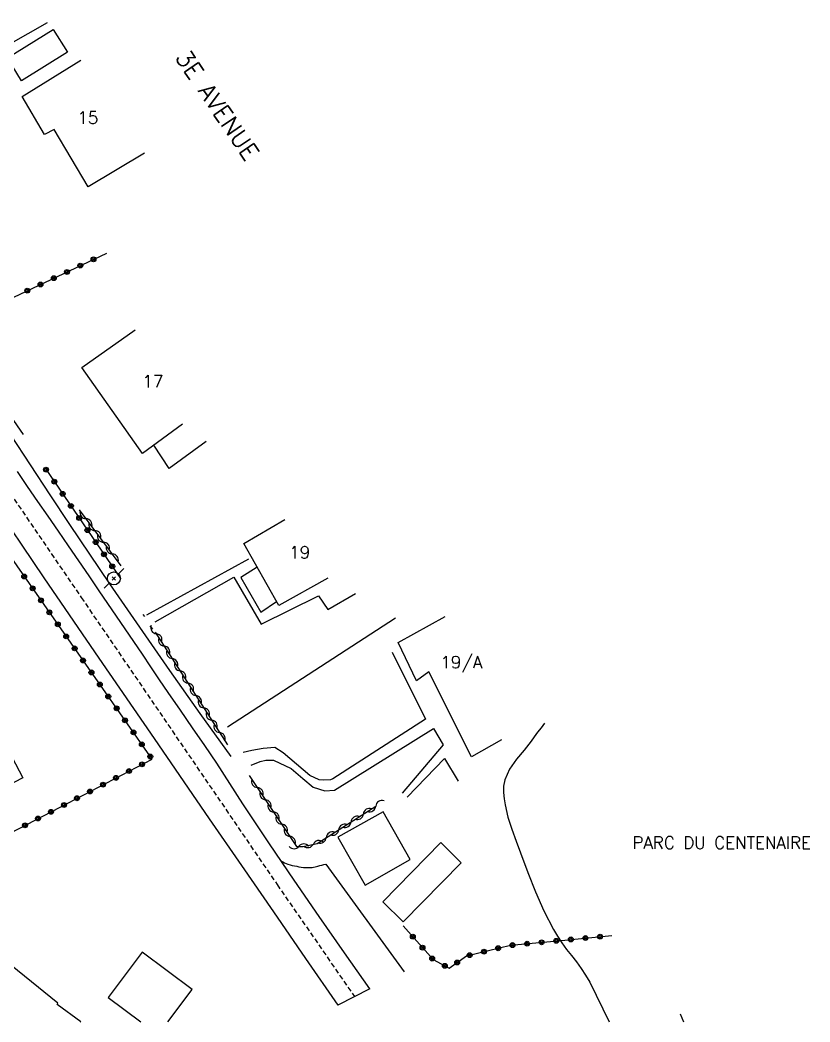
# Model space of a CAD drawing. Header units: millimetres. Extents: x 157999 to 159002, y 156999 to 158001.
# Drawn here: x 158270.5 to 158351.4, y 157000 to 157102.6 of the extents above; entities that cross this region are included whole.
import ezdxf
from ezdxf.enums import TextEntityAlignment as Align

# ---------------------------------------------------------------- set-up
doc = ezdxf.new("R2010")
doc.units = ezdxf.units.MM
doc.linetypes.add('DASHED', pattern=[0.75, 0.5, -0.25])
doc.layers.get('0').update_dxf_attribs({"linetype": 'CONTINUOUS'})
for name, color, linetype in [('W0001', 6, 'DASHED'), ('W0008', 7, 'CONTINUOUS'), ('W0014', 7, 'CONTINUOUS'), ('W0017', 7, 'CONTINUOUS'), ('W0101', 7, 'CONTINUOUS'), ('W0104', 1, 'CONTINUOUS'), ('W0112', 1, 'DASHED'), ('W0214', 2, 'CONTINUOUS'), ('W0310', 3, 'CONTINUOUS'), ('W0323', 7, 'CONTINUOUS'), ('W0330', 7, 'CONTINUOUS'), ('W0333', 7, 'CONTINUOUS'), ('W0473', 7, 'CONTINUOUS'), ('W0984', 7, 'CONTINUOUS'), ('W0989', 7, 'CONTINUOUS'), ('W0991', 7, 'CONTINUOUS')]:
    doc.layers.add(name, color=color, linetype=linetype)
doc.styles.get("Standard").update_dxf_attribs({"font": 'romans.shx', "width": 0.85})

# ---------------------------------------------------------------- blocks, each defined once
blk = doc.blocks.new('T473')
for p, q in [((-0.166667, 0.166667), (0.166667, -0.166667)), ((-0.166667, -0.166667), (0.166667, 0.166667)), ((0.500001, 0.500001), (1.000002, 1.000002)), ((-1.000002, -1.000002), (-0.500001, -0.500001))]:
    blk.add_line(p, q)
blk.add_ellipse((0, 0), major_axis=(0.471405, 0.471405), ratio=1, start_param=5.4977871438, end_param=11.780972451)
blk = doc.blocks.new('t310o')
at = {"color": 0, "linetype": 'Continuous'}
for centre, start, end in [((-0.5, 0.38), 216.8699, 323.1304), ((0.5, -0.37), 36.8699, 143.1303)]:
    blk.add_arc(centre, 0.625, start, end, dxfattribs=at)
blk = doc.blocks.new('t323o')
at = {"color": 0, "linetype": 'Continuous'}
for radius in [0.25, 0.15]:
    blk.add_circle((0, 0), radius, dxfattribs=at)

msp = doc.modelspace()

# ---------------------------------------------------------------- linework, layer by layer
at = {"layer": 'W0001'}
msp.add_lwpolyline([(158206.77, 157041.15), (158210.51, 157045.57), (158214.84, 157050.33), (158223.19, 157068.8), (158228.99, 157083.42), (158231.86, 157088.42), (158235.85, 157091.27), (158241, 157091.51), (158245.75, 157087.71), (158252.18, 157079.56), (158276.79, 157043.46), (158296.84, 157014.06), (158304.75, 157002.6)], dxfattribs=at)
at = {"layer": 'W0008'}
for points in [[(158267.35, 157053.73), (158272.97, 157045.49), (158278.6, 157037.25), (158284.24, 157029.03), (158289.89, 157020.8), (158293.17, 157016.03), (158296.46, 157011.26), (158299.75, 157006.49), (158303.05, 157001.73)], [(158306.33, 157003.4), (158303.73, 157007.09), (158301.15, 157010.79), (158298.59, 157014.51), (158296.06, 157018.24), (158294.69, 157020.29), (158293.34, 157022.35), (158292, 157024.43), (158290.67, 157026.5)], [(158306.33, 157003.4), (158303.05, 157001.73)]]:
    msp.add_lwpolyline(points, dxfattribs=at)
at = {"layer": 'W0014'}
for points in [[(158292.12, 157027.19), (158288.97, 157031.58), (158285.86, 157035.99), (158282.77, 157040.41), (158279.71, 157044.86), (158277.65, 157047.89), (158275.62, 157050.94), (158273.6, 157053.99), (158271.58, 157057.06), (158269.57, 157060.12)], [(158290.67, 157026.5), (158289.42, 157028.31), (158288.17, 157030.12), (158286.93, 157031.93), (158285.69, 157033.75), (158284.81, 157035.04), (158283.92, 157036.35), (158283.04, 157037.65), (158282.16, 157038.95), (158281.28, 157040.26), (158280.4, 157041.56), (158279.52, 157042.86), (158278.63, 157044.16), (158277.59, 157045.69), (158276.54, 157047.21), (158275.5, 157048.74), (158274.45, 157050.26), (158273.4, 157051.78), (158272.35, 157053.31), (158271.3, 157054.83), (158270.25, 157056.35)]]:
    msp.add_lwpolyline(points, dxfattribs=at)
at = {"layer": 'W0017'}
for points in [[(158293.9, 157047.39), (158283.47, 157041.67)], [(158284.36, 157040.96), (158292.39, 157045.55), (158295.19, 157040.74), (158301.05, 157043.64), (158302.01, 157042.23), (158304.85, 157043.87)], [(158308.59, 157037.88), (158312, 157031), (158302.55, 157024.88), (158302.29, 157024.81), (158301.62, 157024.75), (158301.14, 157024.79), (158300.19, 157025.25), (158297.44, 157027.56), (158296.59, 157028.09), (158295.42, 157028), (158294.26, 157027.79), (158293.37, 157027.59)], [(158294.18, 157026.31), (158295.1, 157026.67), (158295.69, 157026.8), (158296.46, 157026.81), (158298.28, 157025.96), (158299.45, 157024.93), (158300.51, 157024.05), (158301.72, 157023.65), (158302.71, 157023.72), (158312.82, 157030.04), (158313.84, 157028.38), (158309.63, 157023.44)], [(158310.15, 157023.01), (158313.96, 157026.99), (158315.35, 157024.64)]]:
    msp.add_lwpolyline(points, dxfattribs=at)
at = {"layer": 'W0101'}
for points in [[(158273.31, 157102.31), (158265.12, 157097.65), (158262.43, 157102.59)], [(158273.03, 157090.89), (158270.75, 157094.78), (158276.73, 157098.48)], [(158283.26, 157088.96), (158277.51, 157085.5), (158274.03, 157091.4), (158273.03, 157090.89)], [(158287.16, 157061.2), (158283.04, 157058.22), (158276.85, 157067.02), (158282.29, 157070.86)], [(158302.01, 157045.45), (158297.01, 157042.66), (158293.42, 157049), (158297.62, 157051.46)], [(158319.81, 157028.9), (158316.71, 157027.14), (158312.35, 157035.85), (158311.09, 157034.94), (158309.21, 157038.86), (158314.03, 157041.52)], [(158276.72, 157000), (158276.73, 157000.01), (158274.31, 157001.78), (158274.38, 157001.91), (158268.25, 157006.87), (158263.59, 157000)]]:
    msp.add_lwpolyline(points, dxfattribs=at)
at = {"layer": 'W0104'}
for points in [[(158269.23, 157098.71), (158273.92, 157101.63), (158275.38, 157099.29), (158270.69, 157096.36)], [(158310.46, 157016.62), (158307.67, 157021.53), (158303.06, 157018.91), (158305.85, 157014)], [(158313.58, 157018.37), (158307.65, 157012.31), (158309.74, 157010.25), (158315.68, 157016.31)]]:
    msp.add_lwpolyline(points, close=True, dxfattribs=at)
for points in [[(158289.58, 157059.43), (158285.78, 157056.69), (158284.2, 157059.06), (158284.19, 157059.05)], [(158294.79, 157046.58), (158294.78, 157046.57), (158293.11, 157045.52), (158295.16, 157041.97), (158296.78, 157043.07)], [(158261.25, 157032.9), (158260.96, 157033.5), (158265.12, 157035.82), (158270.81, 157025.01), (158258.56, 157018.65), (158258.29, 157019.2), (158258.29, 157019.2)], [(158285.66, 157000), (158288.15, 157003.33), (158283.03, 157007.15), (158279.55, 157002.49), (158282.89, 157000)]]:
    msp.add_lwpolyline(points, dxfattribs=at)
at = {"layer": 'W0112'}
for points in [[(158283.08, 157041.71), (158283.27, 157041.51)], [(158283.82, 157040.56), (158284.08, 157040.22)]]:
    msp.add_lwpolyline(points, dxfattribs=at)
at = {"layer": 'W0214'}
msp.add_lwpolyline([(158324.19, 157030.58), (158323.84, 157030.13), (158323.49, 157029.67), (158323.15, 157029.21), (158322.82, 157028.75), (158322.1, 157027.82), (158321.32, 157026.9), (158320.61, 157025.9), (158320.12, 157024.78), (158320, 157024.14), (158320, 157023.49), (158320.08, 157022.85), (158320.17, 157022.23), (158320.45, 157020.96), (158320.84, 157019.73), (158321.29, 157018.52), (158321.74, 157017.32), (158322.49, 157015.32), (158323.27, 157013.34), (158324.13, 157011.38), (158325.1, 157009.47), (158325.52, 157008.77), (158325.98, 157008.09), (158326.46, 157007.43), (158326.96, 157006.79), (158327.46, 157006.14), (158327.94, 157005.48), (158328.4, 157004.8), (158328.82, 157004.09), (158330.82, 157000)], dxfattribs=at)
at = {"layer": 'W0310'}
for points in [[(158276.59, 157052.44), (158280.85, 157046.71)], [(158284.35, 157039.93), (158291.75, 157028.37)], [(158293.97, 157025.25), (158298.8, 157017.97), (158299.51, 157017.98), (158300.94, 157018.29), (158306.94, 157022.1)]]:
    msp.add_lwpolyline(points, dxfattribs=at)
at = {"layer": 'W0323'}
for points in [[(158255.8, 157080.9), (158262.94, 157070.94), (158279.4, 157078.73)], [(158266.25, 157066.76), (158270.86, 157060.17)], [(158273.08, 157056.71), (158280.81, 157045.41)], [(158249.83, 157008.9), (158266.91, 157017.99), (158274.63, 157022.01), (158284.04, 157026.92), (158267.44, 157050.65), (158259.98, 157043.16)], [(158309.73, 157009.86), (158312.79, 157006.39), (158314.44, 157005.52), (158316.22, 157006.77), (158320.71, 157007.85), (158326.28, 157008.39), (158331.1, 157008.86)], [(158338.07, 157000.82), (158338.41, 157000)]]:
    msp.add_lwpolyline(points, dxfattribs=at)
at = {"layer": 'W0330'}
msp.add_lwpolyline([(158291.76, 157030.21), (158308.94, 157041.38)], dxfattribs=at)
at = {"layer": 'W0333'}
for points in [[(158297.27, 157016.47), (158297.43, 157016.38), (158297.59, 157016.3), (158297.76, 157016.22), (158297.93, 157016.16), (158298.16, 157016.09), (158298.38, 157016.03), (158298.61, 157015.99), (158298.84, 157015.94), (158299.07, 157015.9), (158299.29, 157015.85), (158299.52, 157015.82), (158299.76, 157015.8), (158299.92, 157015.8), (158300.09, 157015.8), (158300.26, 157015.81), (158300.42, 157015.83), (158300.57, 157015.86), (158300.71, 157015.89), (158300.85, 157015.93), (158300.99, 157015.96), (158301.2, 157016.01), (158301.41, 157016.06), (158301.61, 157016.11), (158301.82, 157016.16)], [(158301.82, 157016.16), (158309.84, 157005.14)]]:
    msp.add_lwpolyline(points, dxfattribs=at)

# ---------------------------------------------------------------- block references
at = {"layer": 'W0310'}
for p, rotation in [((158277.27, 157051.53), 306.6040873186485), ((158278.17, 157050.32), 306.6040873186485), ((158279.06, 157049.12), 306.6040873186485), ((158279.96, 157047.92), 306.6040873186485), ((158284.47, 157039.74), 302.6361995436127), ((158285.28, 157038.48), 302.6361995436127), ((158286.09, 157037.21), 302.6361995436127), ((158286.9, 157035.95), 302.6361995436127), ((158287.71, 157034.69), 302.6361995436127), ((158288.51, 157033.42), 302.6361995436127), ((158289.32, 157032.16), 302.6361995436127), ((158290.13, 157030.9), 302.6361995436127), ((158290.94, 157029.63), 302.6361995436127), ((158294.8, 157024), 303.6141740479973), ((158295.63, 157022.75), 303.6141740479973), ((158306.93, 157022.1), 32.42286019212486), ((158296.46, 157021.5), 303.6141740479973), ((158305.66, 157021.29), 32.42286019212486), ((158297.29, 157020.25), 303.6141740479973), ((158304.4, 157020.49), 32.42286019212486), ((158298.12, 157019), 303.6141740479973), ((158301.86, 157018.88), 32.42286019212486), ((158303.13, 157019.68), 32.42286019212486), ((158300.54, 157018.21), 12.41022448909044), ((158299.07, 157017.98), 0.4057049009463068)]:
    msp.add_blockref('t310o', p, dxfattribs=dict(at, rotation=rotation))
at = {"layer": 'W0323'}
for p, rotation in [((158278.04, 157078.09), 25.33143911335858), ((158275.33, 157076.8), 25.33143911335858), ((158276.69, 157077.45), 25.33143911335858), ((158273.98, 157076.16), 25.33143911335858), ((158271.27, 157074.88), 25.33143911335858), ((158272.62, 157075.52), 25.33143911335858), ((158273.18, 157056.55), 304.3988553501348), ((158274.03, 157055.32), 304.3988553501348), ((158274.88, 157054.08), 304.3988553501348), ((158275.73, 157052.84), 304.3988553501348), ((158276.57, 157051.6), 304.3988553501348), ((158277.42, 157050.36), 304.3988553501348), ((158278.27, 157049.13), 304.3988553501348), ((158279.12, 157047.89), 304.3988553501348), ((158279.96, 157046.65), 304.3988553501348), ((158270.95, 157045.62), 124.9823177151354), ((158271.81, 157044.4), 124.9823177151354), ((158272.67, 157043.17), 124.9823177151354), ((158273.53, 157041.94), 124.9823177151354), ((158274.39, 157040.71), 124.9823177151354), ((158275.25, 157039.48), 124.9823177151354), ((158276.11, 157038.25), 124.9823177151354), ((158276.97, 157037.02), 124.9823177151354), ((158277.83, 157035.79), 124.9823177151354), ((158278.69, 157034.56), 124.9823177151354), ((158279.55, 157033.33), 124.9823177151354), ((158280.41, 157032.11), 124.9823177151354), ((158281.27, 157030.88), 124.9823177151354), ((158282.13, 157029.65), 124.9823177151354), ((158282.99, 157028.42), 124.9823177151354), ((158283.85, 157027.19), 124.9823177151354), ((158281.67, 157025.69), 27.54791088775695), ((158283, 157026.38), 27.54791088775695), ((158280.34, 157024.99), 27.54791088775695), ((158277.68, 157023.6), 27.54791088775695), ((158279.01, 157024.3), 27.54791088775695), ((158276.35, 157022.91), 27.54791088775695), ((158273.69, 157021.52), 27.48101278303849), ((158275.02, 157022.22), 27.54791088775695), ((158272.36, 157020.83), 27.48101278303849), ((158271.03, 157020.14), 27.48101278303849), ((158310.72, 157008.74), 311.3527401451219), ((158322.41, 157008.01), 5.557299763787986), ((158323.9, 157008.16), 5.557299763787986), ((158325.4, 157008.31), 5.557299763787986), ((158326.89, 157008.45), 5.519267987649869), ((158328.38, 157008.59), 5.519267987649869), ((158329.88, 157008.74), 5.519267987649869), ((158311.71, 157007.61), 311.3527401451219), ((158318, 157007.2), 13.55556377121365), ((158319.45, 157007.55), 13.55556377121365), ((158320.92, 157007.87), 5.557299763787986), ((158312.7, 157006.49), 311.3527401451219), ((158315.26, 157006.09), 35.027039952426), ((158316.54, 157006.84), 13.55556377121365), ((158314, 157005.75), 332.1960781384267)]:
    msp.add_blockref('t323o', p, dxfattribs=dict(at, rotation=rotation))
at = {"layer": 'W0473'}
msp.add_blockref('T473', (158280.13, 157045.42), dxfattribs=at)

# ---------------------------------------------------------------- texts
at = {"layer": 'W0984'}
msp.add_text('PARC DU CENTENAIRE', height=1.25, dxfattribs=at).set_placement((158342.33, 157018.36), align=Align.MIDDLE_CENTER)
at = {"layer": 'W0989'}
msp.add_text('3E AVENUE', height=1.75, rotation=304.2828, dxfattribs=at).set_placement((158286.34, 157098.75))
at = {"layer": 'W0991'}
for s, p in [('15', (158277.46, 157092.6)), ('17', (158284.11, 157065.59)), ('19', (158299.14, 157048.09)), ('19/A', (158315.68, 157036.84))]:
    msp.add_text(s, height=1.25, dxfattribs=at).set_placement(p, align=Align.MIDDLE_CENTER)

doc.saveas('drawing.dxf')
